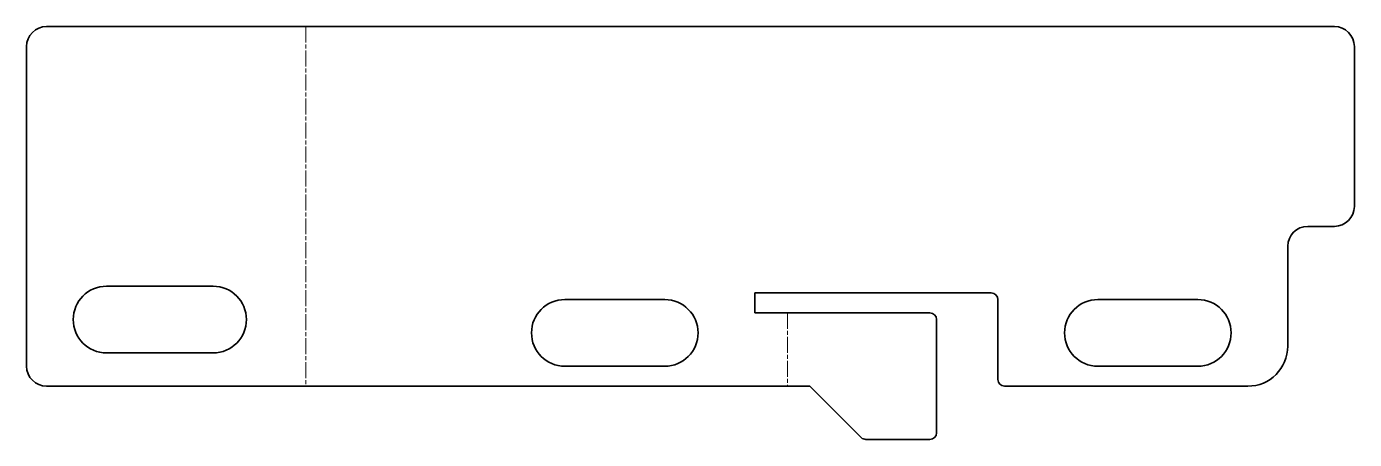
# Model space of a CAD drawing. Header units: millimetres. Extents: x 0 to 199, y 0 to 62.
import ezdxf

# ---------------------------------------------------------------- set-up
doc = ezdxf.new("R2010")
doc.units = ezdxf.units.MM
doc.linetypes.add('Chain', pattern=[13.68, 9.12, -1.14, 2.28, -1.14])
doc.layers.add('SIMUMAK Bend Centerline (ISO)', color=7, linetype='Chain', lineweight=9)
doc.layers.add('SIMUMAK Visible (ISO)', color=7, linetype='Continuous', lineweight=35)

# ---------------------------------------------------------------- blocks, each defined once
blk = doc.blocks.new('SIL-028-CSDC-01_Sheet_4_SIL-028-CSDC-01 (Desplegada)')
at = {"layer": 'SIMUMAK Bend Centerline (ISO)', "ltscale": 0.263158}
for p, q in [((-57.75, 31), (-57.75, -23)), ((14.54, -12), (14.54, -23))]:
    blk.add_line(p, q, dxfattribs=at)
at = {"layer": 'SIMUMAK Visible (ISO)'}
for p, q in [((96.64, 31), (-96.64, 31)), ((-99.64, 28), (-99.64, -20)), ((99.64, 28), (99.64, 4)), ((92.64, 1), (96.64, 1)), ((89.64, -17), (89.64, -2)), ((-87.64, -8), (-71.64, -8)), ((9.64, -9), (45.14, -9)), ((9.64, -12), (9.64, -9)), ((-18.86, -10), (-3.86, -10)), ((46.14, -10), (46.14, -22)), ((61.14, -10), (76.14, -10)), ((9.64, -12), (35.93, -12)), ((36.93, -30), (36.93, -13)), ((-71.64, -18), (-87.64, -18)), ((-3.86, -20), (-18.86, -20)), ((76.14, -20), (61.14, -20)), ((17.93, -23), (-96.64, -23)), ((17.93, -23), (25.64, -30.71)), ((83.64, -23), (47.14, -23)), ((26.34, -31), (35.93, -31))]:
    blk.add_line(p, q, dxfattribs=at)
at = {"layer": 'SIMUMAK Visible (ISO)', "extrusion": (0, 0, -1)}
for centre, radius, start, end in [((96.64, 28), 3, 0, 90), ((-96.64, 28), 3, 90, 180), ((-96.64, 4), 3, 180, 270), ((87.64, -13), 5, 270, 90), ((71.64, -13), 5, 90, 270), ((18.86, -15), 5, 270, 90), ((3.86, -15), 5, 90, 270), ((-61.14, -15), 5, 270, 90), ((-76.14, -15), 5, 90, 270), ((-35.93, -13), 1, 90, 180), ((-83.64, -17), 6, 180, 270), ((96.64, -20), 3, 270, 0), ((-47.14, -22), 1, 270, 0), ((-26.34, -30), 1, 270, 315), ((-35.93, -30), 1, 180, 270)]:
    blk.add_arc(centre, radius, start, end, dxfattribs=at)
at = {"layer": 'SIMUMAK Visible (ISO)'}
for centre, radius, start, end in [((92.64, -2), 3, 90, 180), ((45.14, -10), 1, 360, 90)]:
    blk.add_arc(centre, radius, start, end, dxfattribs=at)

msp = doc.modelspace()

# ---------------------------------------------------------------- block references
msp.add_blockref('SIL-028-CSDC-01_Sheet_4_SIL-028-CSDC-01 (Desplegada)', (99.64, 31))

doc.saveas('drawing.dxf')
